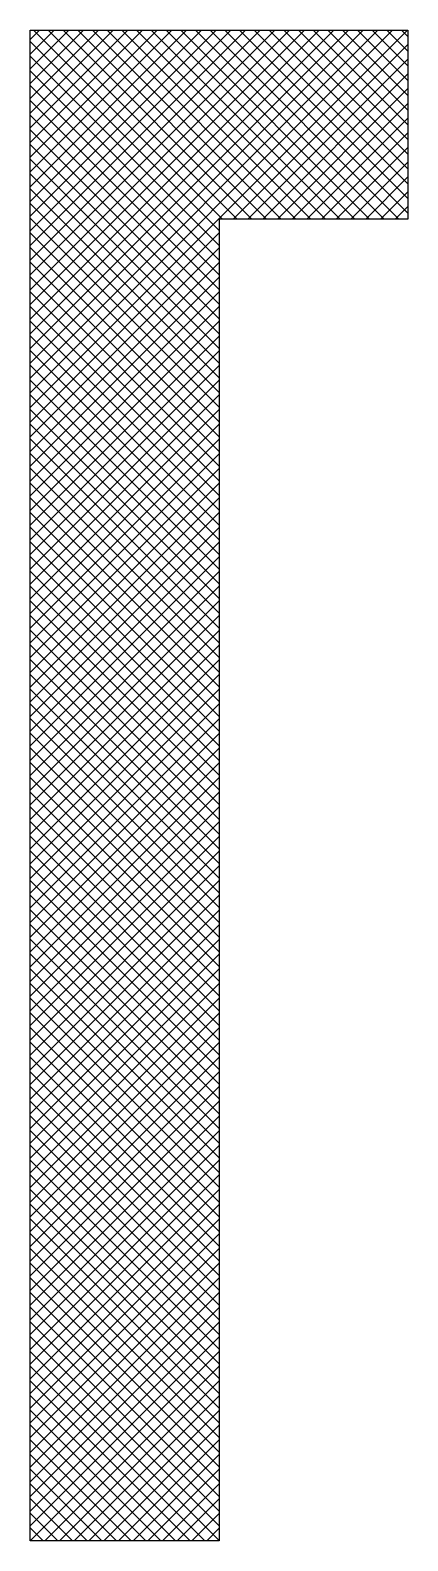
# Model space of a CAD drawing. Extents: x 610887 to 611781, y -400493 to -399849.
# Drawn here: x 611080.54 to 611082.24, y -400438.78 to -400431.99 of the extents above; entities that cross this region are included whole.
import ezdxf

# ---------------------------------------------------------------- set-up
doc = ezdxf.new("R2010")
doc.units = 0
doc.header["$LTSCALE"] = 1000
doc.layers.get('0').update_dxf_attribs({"linetype": 'CONTINUOUS'})
doc.layers.add('9-BOX', color=7, linetype='CONTINUOUS')

# ---------------------------------------------------------------- blocks, each defined once
blk = doc.blocks.new('*X16')
at = {"color": 0}
for p, q in [((237849.514, 346148.6628), (237851.2492, 346150.398)), ((237849.514, 346148.7512), (237851.1608, 346150.398)), ((237849.514, 346148.8396), (237851.0724, 346150.398)), ((237849.514, 346148.9279), (237850.9841, 346150.398)), ((237849.514, 346149.0163), (237850.8957, 346150.398)), ((237849.514, 346149.1047), (237850.8073, 346150.398)), ((237849.514, 346149.1931), (237850.7189, 346150.398)), ((237849.514, 346149.2815), (237850.6305, 346150.398)), ((237849.514, 346149.3699), (237850.5421, 346150.398)), ((237849.514, 346149.4583), (237850.4537, 346150.398)), ((237849.514, 346149.5467), (237850.3653, 346150.398)), ((237849.514, 346149.6351), (237850.2769, 346150.398)), ((237849.514, 346149.7234), (237850.1886, 346150.398)), ((237849.514, 346149.8118), (237850.1002, 346150.398)), ((237849.514, 346149.9002), (237850.0118, 346150.398)), ((237849.514, 346149.9886), (237849.9234, 346150.398)), ((237849.514, 346150.077), (237849.835, 346150.398)), ((237849.514, 346150.1654), (237849.7466, 346150.398)), ((237849.514, 346150.2538), (237849.6582, 346150.398)), ((237849.514, 346150.3422), (237849.5698, 346150.398)), ((237849.514, 346148.5744), (237851.3376, 346150.398)), ((237849.514, 346148.486), (237851.426, 346150.398)), ((237849.514, 346148.3976), (237851.5144, 346150.398)), ((237849.514, 346148.3092), (237851.6028, 346150.398)), ((237849.514, 346148.2208), (237851.6912, 346150.398)), ((237849.514, 346148.1325), (237851.7795, 346150.398)), ((237850.648, 346149.1961), (237849.514, 346150.3301)), ((237850.6685, 346149.264), (237849.5345, 346150.398)), ((237850.7569, 346149.264), (237849.6229, 346150.398)), ((237850.8453, 346149.264), (237849.7113, 346150.398)), ((237850.9337, 346149.264), (237849.7997, 346150.398)), ((237851.0221, 346149.264), (237849.8881, 346150.398)), ((237851.1105, 346149.264), (237849.9765, 346150.398)), ((237851.1989, 346149.264), (237850.0649, 346150.398)), ((237851.2872, 346149.264), (237850.1532, 346150.398)), ((237851.3756, 346149.264), (237850.2416, 346150.398)), ((237851.464, 346149.264), (237850.33, 346150.398)), ((237851.5524, 346149.264), (237850.4184, 346150.398)), ((237851.6408, 346149.264), (237850.5068, 346150.398)), ((237851.7292, 346149.264), (237850.5952, 346150.398)), ((237851.782, 346149.2996), (237850.6836, 346150.398)), ((237851.782, 346149.388), (237850.772, 346150.398)), ((237851.782, 346149.4763), (237850.8603, 346150.398)), ((237851.782, 346149.5647), (237850.9487, 346150.398)), ((237851.782, 346149.6531), (237851.0371, 346150.398)), ((237851.782, 346149.7415), (237851.1255, 346150.398)), ((237851.782, 346149.8299), (237851.2139, 346150.398)), ((237851.782, 346149.9183), (237851.3023, 346150.398)), ((237851.782, 346150.0067), (237851.3907, 346150.398)), ((237851.782, 346150.0951), (237851.4791, 346150.398)), ((237851.782, 346150.1835), (237851.5675, 346150.398)), ((237851.782, 346150.2718), (237851.6558, 346150.398)), ((237851.782, 346150.3602), (237851.7442, 346150.398)), ((237850.648, 346149.1077), (237849.514, 346150.2417)), ((237850.7339, 346149.264), (237851.782, 346150.3121)), ((237850.648, 346149.0194), (237849.514, 346150.1534)), ((237850.8223, 346149.264), (237851.782, 346150.2237)), ((237850.648, 346148.931), (237849.514, 346150.065)), ((237850.9107, 346149.264), (237851.782, 346150.1353)), ((237850.648, 346148.8426), (237849.514, 346149.9766)), ((237850.9991, 346149.264), (237851.782, 346150.0469)), ((237850.648, 346148.7542), (237849.514, 346149.8882)), ((237851.0875, 346149.264), (237851.782, 346149.9585)), ((237850.648, 346148.6658), (237849.514, 346149.7998)), ((237851.1759, 346149.264), (237851.782, 346149.8701)), ((237851.2643, 346149.264), (237851.782, 346149.7817)), ((237850.648, 346148.5774), (237849.514, 346149.7114)), ((237851.3527, 346149.264), (237851.782, 346149.6933)), ((237850.648, 346148.489), (237849.514, 346149.623)), ((237851.441, 346149.264), (237851.782, 346149.605)), ((237850.648, 346148.4006), (237849.514, 346149.5346)), ((237851.5294, 346149.264), (237851.782, 346149.5166)), ((237850.648, 346148.3123), (237849.514, 346149.4463)), ((237851.6178, 346149.264), (237851.782, 346149.4282)), ((237850.648, 346148.2239), (237849.514, 346149.3579)), ((237851.7062, 346149.264), (237851.782, 346149.3398)), ((237850.648, 346148.1355), (237849.514, 346149.2695)), ((237850.648, 346148.0471), (237849.514, 346149.1811)), ((237849.514, 346148.0441), (237850.648, 346149.1781)), ((237850.648, 346147.9587), (237849.514, 346149.0927)), ((237849.514, 346147.9557), (237850.648, 346149.0897)), ((237850.648, 346147.8703), (237849.514, 346149.0043)), ((237849.514, 346147.8673), (237850.648, 346149.0013)), ((237850.648, 346147.7819), (237849.514, 346148.9159)), ((237849.514, 346147.7789), (237850.648, 346148.9129)), ((237850.648, 346147.6935), (237849.514, 346148.8275)), ((237849.514, 346147.6905), (237850.648, 346148.8245)), ((237850.648, 346147.6051), (237849.514, 346148.7391)), ((237849.514, 346147.6021), (237850.648, 346148.7361)), ((237850.648, 346147.5168), (237849.514, 346148.6508)), ((237849.514, 346147.5137), (237850.648, 346148.6477)), ((237850.648, 346147.4284), (237849.514, 346148.5624)), ((237849.514, 346147.4253), (237850.648, 346148.5593)), ((237850.648, 346147.34), (237849.514, 346148.474)), ((237849.514, 346147.337), (237850.648, 346148.471)), ((237850.648, 346147.2516), (237849.514, 346148.3856)), ((237849.514, 346147.2486), (237850.648, 346148.3826)), ((237850.648, 346147.1632), (237849.514, 346148.2972)), ((237849.514, 346147.1602), (237850.648, 346148.2942)), ((237850.648, 346147.0748), (237849.514, 346148.2088)), ((237849.514, 346147.0718), (237850.648, 346148.2058)), ((237850.648, 346146.9864), (237849.514, 346148.1204)), ((237849.514, 346146.9834), (237850.648, 346148.1174)), ((237850.648, 346146.898), (237849.514, 346148.032)), ((237849.514, 346146.895), (237850.648, 346148.029)), ((237850.648, 346146.8096), (237849.514, 346147.9436)), ((237849.514, 346146.8066), (237850.648, 346147.9406)), ((237850.648, 346146.7213), (237849.514, 346147.8553)), ((237849.514, 346146.7182), (237850.648, 346147.8522)), ((237850.648, 346146.6329), (237849.514, 346147.7669)), ((237849.514, 346146.6298), (237850.648, 346147.7638)), ((237850.648, 346146.5445), (237849.514, 346147.6785)), ((237849.514, 346146.5415), (237850.648, 346147.6755)), ((237850.648, 346146.4561), (237849.514, 346147.5901)), ((237849.514, 346146.4531), (237850.648, 346147.5871)), ((237850.648, 346146.3677), (237849.514, 346147.5017)), ((237849.514, 346146.3647), (237850.648, 346147.4987)), ((237850.648, 346146.2793), (237849.514, 346147.4133)), ((237849.514, 346146.2763), (237850.648, 346147.4103)), ((237850.648, 346146.1909), (237849.514, 346147.3249)), ((237849.514, 346146.1879), (237850.648, 346147.3219)), ((237850.648, 346146.1025), (237849.514, 346147.2365)), ((237849.514, 346146.0995), (237850.648, 346147.2335)), ((237850.648, 346146.0142), (237849.514, 346147.1482)), ((237849.514, 346146.0111), (237850.648, 346147.1451)), ((237850.648, 346145.9258), (237849.514, 346147.0598)), ((237849.514, 346145.9227), (237850.648, 346147.0567)), ((237850.648, 346145.8374), (237849.514, 346146.9714)), ((237849.514, 346145.8344), (237850.648, 346146.9684)), ((237850.648, 346145.749), (237849.514, 346146.883)), ((237849.514, 346145.746), (237850.648, 346146.88)), ((237850.648, 346145.6606), (237849.514, 346146.7946)), ((237849.514, 346145.6576), (237850.648, 346146.7916)), ((237850.648, 346145.5722), (237849.514, 346146.7062)), ((237849.514, 346145.5692), (237850.648, 346146.7032)), ((237850.648, 346145.4838), (237849.514, 346146.6178)), ((237849.514, 346145.4808), (237850.648, 346146.6148)), ((237850.648, 346145.3954), (237849.514, 346146.5294)), ((237849.514, 346145.3924), (237850.648, 346146.5264)), ((237850.648, 346145.307), (237849.514, 346146.441)), ((237849.514, 346145.304), (237850.648, 346146.438)), ((237850.648, 346145.2187), (237849.514, 346146.3527)), ((237849.514, 346145.2156), (237850.648, 346146.3496)), ((237850.648, 346145.1303), (237849.514, 346146.2643)), ((237849.514, 346145.1272), (237850.648, 346146.2612)), ((237850.648, 346145.0419), (237849.514, 346146.1759)), ((237849.514, 346145.0389), (237850.648, 346146.1729)), ((237850.648, 346144.9535), (237849.514, 346146.0875)), ((237849.514, 346144.9505), (237850.648, 346146.0845)), ((237850.648, 346144.8651), (237849.514, 346145.9991)), ((237849.514, 346144.8621), (237850.648, 346145.9961)), ((237850.648, 346144.7767), (237849.514, 346145.9107)), ((237849.514, 346144.7737), (237850.648, 346145.9077)), ((237850.648, 346144.6883), (237849.514, 346145.8223)), ((237849.514, 346144.6853), (237850.648, 346145.8193)), ((237850.648, 346144.5999), (237849.514, 346145.7339)), ((237849.514, 346144.5969), (237850.648, 346145.7309)), ((237850.648, 346144.5116), (237849.514, 346145.6456)), ((237849.514, 346144.5085), (237850.648, 346145.6425)), ((237850.648, 346144.4232), (237849.514, 346145.5572)), ((237849.514, 346144.4201), (237850.648, 346145.5541)), ((237850.648, 346144.3348), (237849.514, 346145.4688)), ((237849.514, 346144.3318), (237850.648, 346145.4658)), ((237850.648, 346144.2464), (237849.514, 346145.3804)), ((237849.514, 346144.2434), (237850.648, 346145.3774)), ((237850.648, 346144.158), (237849.514, 346145.292)), ((237849.514, 346144.155), (237850.648, 346145.289)), ((237850.648, 346144.0696), (237849.514, 346145.2036)), ((237849.514, 346144.0666), (237850.648, 346145.2006)), ((237850.648, 346143.9812), (237849.514, 346145.1152)), ((237849.514, 346143.9782), (237850.648, 346145.1122)), ((237850.648, 346143.8928), (237849.514, 346145.0268)), ((237849.514, 346143.8898), (237850.648, 346145.0238)), ((237850.648, 346143.8044), (237849.514, 346144.9384)), ((237849.514, 346143.8014), (237850.648, 346144.9354)), ((237850.648, 346143.7161), (237849.514, 346144.8501)), ((237849.514, 346143.713), (237850.648, 346144.847)), ((237850.648, 346143.6277), (237849.514, 346144.7617)), ((237849.514, 346143.6246), (237850.648, 346144.7586)), ((237850.648, 346143.5393), (237849.514, 346144.6733)), ((237849.514, 346143.5363), (237850.648, 346144.6703)), ((237850.648, 346143.4509), (237849.514, 346144.5849)), ((237849.514, 346143.4479), (237850.648, 346144.5819)), ((237850.648, 346143.3625), (237849.514, 346144.4965)), ((237849.514, 346143.3595), (237850.648, 346144.4935)), ((237850.648, 346143.2741), (237849.514, 346144.4081)), ((237849.514, 346143.2711), (237850.648, 346144.4051)), ((237850.648, 346143.1857), (237849.514, 346144.3197)), ((237849.514, 346143.1827), (237850.648, 346144.3167)), ((237850.648, 346143.0973), (237849.514, 346144.2313)), ((237849.514, 346143.0943), (237850.648, 346144.2283)), ((237850.648, 346143.009), (237849.514, 346144.143)), ((237849.514, 346143.0059), (237850.648, 346144.1399)), ((237850.648, 346142.9206), (237849.514, 346144.0546)), ((237849.514, 346142.9175), (237850.648, 346144.0515)), ((237850.648, 346142.8322), (237849.514, 346143.9662)), ((237849.514, 346142.8292), (237850.648, 346143.9632)), ((237850.648, 346142.7438), (237849.514, 346143.8778)), ((237849.514, 346142.7408), (237850.648, 346143.8748)), ((237850.648, 346142.6554), (237849.514, 346143.7894)), ((237849.514, 346142.6524), (237850.648, 346143.7864)), ((237850.648, 346142.567), (237849.514, 346143.701)), ((237849.514, 346142.564), (237850.648, 346143.698)), ((237850.648, 346142.4786), (237849.514, 346143.6126)), ((237849.514, 346142.4756), (237850.648, 346143.6096)), ((237850.648, 346142.3902), (237849.514, 346143.5242)), ((237849.514, 346142.3872), (237850.648, 346143.5212)), ((237850.648, 346142.3018), (237849.514, 346143.4358)), ((237849.514, 346142.2988), (237850.648, 346143.4328)), ((237850.648, 346142.2135), (237849.514, 346143.3475)), ((237849.514, 346142.2104), (237850.648, 346143.3444)), ((237850.648, 346142.1251), (237849.514, 346143.2591)), ((237849.514, 346142.122), (237850.648, 346143.256)), ((237850.648, 346142.0367), (237849.514, 346143.1707)), ((237849.514, 346142.0337), (237850.648, 346143.1677)), ((237850.648, 346141.9483), (237849.514, 346143.0823)), ((237849.514, 346141.9453), (237850.648, 346143.0793)), ((237850.648, 346141.8599), (237849.514, 346142.9939)), ((237849.514, 346141.8569), (237850.648, 346142.9909)), ((237850.648, 346141.7715), (237849.514, 346142.9055)), ((237849.514, 346141.7685), (237850.648, 346142.9025)), ((237850.648, 346141.6831), (237849.514, 346142.8171)), ((237849.514, 346141.6801), (237850.648, 346142.8141)), ((237850.648, 346141.5947), (237849.514, 346142.7287)), ((237849.514, 346141.5917), (237850.648, 346142.7257)), ((237850.648, 346141.5063), (237849.514, 346142.6403)), ((237849.514, 346141.5033), (237850.648, 346142.6373)), ((237850.648, 346141.418), (237849.514, 346142.552)), ((237849.514, 346141.4149), (237850.648, 346142.5489)), ((237850.648, 346141.3296), (237849.514, 346142.4636)), ((237849.514, 346141.3265), (237850.648, 346142.4605)), ((237850.5632, 346141.326), (237849.514, 346142.3752)), ((237849.6018, 346141.326), (237850.648, 346142.3722)), ((237850.4748, 346141.326), (237849.514, 346142.2868)), ((237849.6902, 346141.326), (237850.648, 346142.2838)), ((237850.3864, 346141.326), (237849.514, 346142.1984)), ((237849.7786, 346141.326), (237850.648, 346142.1954)), ((237850.298, 346141.326), (237849.514, 346142.11)), ((237849.867, 346141.326), (237850.648, 346142.107)), ((237850.2096, 346141.326), (237849.514, 346142.0216)), ((237849.9554, 346141.326), (237850.648, 346142.0186)), ((237850.1212, 346141.326), (237849.514, 346141.9332)), ((237850.0438, 346141.326), (237850.648, 346141.9302)), ((237850.0329, 346141.326), (237849.514, 346141.8449)), ((237850.1322, 346141.326), (237850.648, 346141.8418)), ((237849.9445, 346141.326), (237849.514, 346141.7565)), ((237850.2206, 346141.326), (237850.648, 346141.7534)), ((237849.8561, 346141.326), (237849.514, 346141.6681)), ((237850.3089, 346141.326), (237850.648, 346141.6651)), ((237849.7677, 346141.326), (237849.514, 346141.5797)), ((237850.3973, 346141.326), (237850.648, 346141.5767)), ((237849.6793, 346141.326), (237849.514, 346141.4913)), ((237850.4857, 346141.326), (237850.648, 346141.4883)), ((237849.5909, 346141.326), (237849.514, 346141.4029)), ((237850.5741, 346141.326), (237850.648, 346141.3999))]:
    blk.add_line(p, q, dxfattribs=at)
blk = doc.blocks.new('*X6')
at = {"color": 0}
for p, q in [((237849.514, 346148.6628), (237851.2492, 346150.398)), ((237849.514, 346148.7512), (237851.1608, 346150.398)), ((237849.514, 346148.8396), (237851.0724, 346150.398)), ((237849.514, 346148.9279), (237850.9841, 346150.398)), ((237849.514, 346149.0163), (237850.8957, 346150.398)), ((237849.514, 346149.1047), (237850.8073, 346150.398)), ((237849.514, 346149.1931), (237850.7189, 346150.398)), ((237849.514, 346149.2815), (237850.6305, 346150.398)), ((237849.514, 346149.3699), (237850.5421, 346150.398)), ((237849.514, 346149.4583), (237850.4537, 346150.398)), ((237849.514, 346149.5467), (237850.3653, 346150.398)), ((237849.514, 346149.6351), (237850.2769, 346150.398)), ((237849.514, 346149.7234), (237850.1886, 346150.398)), ((237849.514, 346149.8118), (237850.1002, 346150.398)), ((237849.514, 346149.9002), (237850.0118, 346150.398)), ((237849.514, 346149.9886), (237849.9234, 346150.398)), ((237849.514, 346150.077), (237849.835, 346150.398)), ((237849.514, 346150.1654), (237849.7466, 346150.398)), ((237849.514, 346150.2538), (237849.6582, 346150.398)), ((237849.514, 346150.3422), (237849.5698, 346150.398)), ((237849.514, 346148.5744), (237851.3376, 346150.398)), ((237849.514, 346148.486), (237851.426, 346150.398)), ((237849.514, 346148.3976), (237851.5144, 346150.398)), ((237849.514, 346148.3092), (237851.6028, 346150.398)), ((237849.514, 346148.2208), (237851.6912, 346150.398)), ((237849.514, 346148.1325), (237851.7795, 346150.398)), ((237850.648, 346149.1961), (237849.514, 346150.3301)), ((237850.6685, 346149.264), (237849.5345, 346150.398)), ((237850.7569, 346149.264), (237849.6229, 346150.398)), ((237850.8453, 346149.264), (237849.7113, 346150.398)), ((237850.9337, 346149.264), (237849.7997, 346150.398)), ((237851.0221, 346149.264), (237849.8881, 346150.398)), ((237851.1105, 346149.264), (237849.9765, 346150.398)), ((237851.1989, 346149.264), (237850.0649, 346150.398)), ((237851.2872, 346149.264), (237850.1532, 346150.398)), ((237851.3756, 346149.264), (237850.2416, 346150.398)), ((237851.464, 346149.264), (237850.33, 346150.398)), ((237851.5524, 346149.264), (237850.4184, 346150.398)), ((237851.6408, 346149.264), (237850.5068, 346150.398)), ((237851.7292, 346149.264), (237850.5952, 346150.398)), ((237851.782, 346149.2996), (237850.6836, 346150.398)), ((237851.782, 346149.388), (237850.772, 346150.398)), ((237851.782, 346149.4763), (237850.8603, 346150.398)), ((237851.782, 346149.5647), (237850.9487, 346150.398)), ((237851.782, 346149.6531), (237851.0371, 346150.398)), ((237851.782, 346149.7415), (237851.1255, 346150.398)), ((237851.782, 346149.8299), (237851.2139, 346150.398)), ((237851.782, 346149.9183), (237851.3023, 346150.398)), ((237851.782, 346150.0067), (237851.3907, 346150.398)), ((237851.782, 346150.0951), (237851.4791, 346150.398)), ((237851.782, 346150.1835), (237851.5675, 346150.398)), ((237851.782, 346150.2718), (237851.6558, 346150.398)), ((237851.782, 346150.3602), (237851.7442, 346150.398)), ((237850.648, 346149.1077), (237849.514, 346150.2417)), ((237850.7339, 346149.264), (237851.782, 346150.3121)), ((237850.648, 346149.0194), (237849.514, 346150.1534)), ((237850.8223, 346149.264), (237851.782, 346150.2237)), ((237850.648, 346148.931), (237849.514, 346150.065)), ((237850.9107, 346149.264), (237851.782, 346150.1353)), ((237850.648, 346148.8426), (237849.514, 346149.9766)), ((237850.9991, 346149.264), (237851.782, 346150.0469)), ((237850.648, 346148.7542), (237849.514, 346149.8882)), ((237851.0875, 346149.264), (237851.782, 346149.9585)), ((237850.648, 346148.6658), (237849.514, 346149.7998)), ((237851.1759, 346149.264), (237851.782, 346149.8701)), ((237851.2643, 346149.264), (237851.782, 346149.7817)), ((237850.648, 346148.5774), (237849.514, 346149.7114)), ((237851.3527, 346149.264), (237851.782, 346149.6933)), ((237850.648, 346148.489), (237849.514, 346149.623)), ((237851.441, 346149.264), (237851.782, 346149.605)), ((237850.648, 346148.4006), (237849.514, 346149.5346)), ((237851.5294, 346149.264), (237851.782, 346149.5166)), ((237850.648, 346148.3123), (237849.514, 346149.4463)), ((237851.6178, 346149.264), (237851.782, 346149.4282)), ((237850.648, 346148.2239), (237849.514, 346149.3579)), ((237851.7062, 346149.264), (237851.782, 346149.3398)), ((237850.648, 346148.1355), (237849.514, 346149.2695)), ((237850.648, 346148.0471), (237849.514, 346149.1811)), ((237849.514, 346148.0441), (237850.648, 346149.1781)), ((237850.648, 346147.9587), (237849.514, 346149.0927)), ((237849.514, 346147.9557), (237850.648, 346149.0897)), ((237850.648, 346147.8703), (237849.514, 346149.0043)), ((237849.514, 346147.8673), (237850.648, 346149.0013)), ((237850.648, 346147.7819), (237849.514, 346148.9159)), ((237849.514, 346147.7789), (237850.648, 346148.9129)), ((237850.648, 346147.6935), (237849.514, 346148.8275)), ((237849.514, 346147.6905), (237850.648, 346148.8245)), ((237850.648, 346147.6051), (237849.514, 346148.7391)), ((237849.514, 346147.6021), (237850.648, 346148.7361)), ((237850.648, 346147.5168), (237849.514, 346148.6508)), ((237849.514, 346147.5137), (237850.648, 346148.6477)), ((237850.648, 346147.4284), (237849.514, 346148.5624)), ((237849.514, 346147.4253), (237850.648, 346148.5593)), ((237850.648, 346147.34), (237849.514, 346148.474)), ((237849.514, 346147.337), (237850.648, 346148.471)), ((237850.648, 346147.2516), (237849.514, 346148.3856)), ((237849.514, 346147.2486), (237850.648, 346148.3826)), ((237850.648, 346147.1632), (237849.514, 346148.2972)), ((237849.514, 346147.1602), (237850.648, 346148.2942)), ((237850.648, 346147.0748), (237849.514, 346148.2088)), ((237849.514, 346147.0718), (237850.648, 346148.2058)), ((237850.648, 346146.9864), (237849.514, 346148.1204)), ((237849.514, 346146.9834), (237850.648, 346148.1174)), ((237850.648, 346146.898), (237849.514, 346148.032)), ((237849.514, 346146.895), (237850.648, 346148.029)), ((237850.648, 346146.8096), (237849.514, 346147.9436)), ((237849.514, 346146.8066), (237850.648, 346147.9406)), ((237850.648, 346146.7213), (237849.514, 346147.8553)), ((237849.514, 346146.7182), (237850.648, 346147.8522)), ((237850.648, 346146.6329), (237849.514, 346147.7669)), ((237849.514, 346146.6298), (237850.648, 346147.7638)), ((237850.648, 346146.5445), (237849.514, 346147.6785)), ((237849.514, 346146.5415), (237850.648, 346147.6755)), ((237850.648, 346146.4561), (237849.514, 346147.5901)), ((237849.514, 346146.4531), (237850.648, 346147.5871)), ((237850.648, 346146.3677), (237849.514, 346147.5017)), ((237849.514, 346146.3647), (237850.648, 346147.4987)), ((237850.648, 346146.2793), (237849.514, 346147.4133)), ((237849.514, 346146.2763), (237850.648, 346147.4103)), ((237850.648, 346146.1909), (237849.514, 346147.3249)), ((237849.514, 346146.1879), (237850.648, 346147.3219)), ((237850.648, 346146.1025), (237849.514, 346147.2365)), ((237849.514, 346146.0995), (237850.648, 346147.2335)), ((237850.648, 346146.0142), (237849.514, 346147.1482)), ((237849.514, 346146.0111), (237850.648, 346147.1451)), ((237850.648, 346145.9258), (237849.514, 346147.0598)), ((237849.514, 346145.9227), (237850.648, 346147.0567)), ((237850.648, 346145.8374), (237849.514, 346146.9714)), ((237849.514, 346145.8344), (237850.648, 346146.9684)), ((237850.648, 346145.749), (237849.514, 346146.883)), ((237849.514, 346145.746), (237850.648, 346146.88)), ((237850.648, 346145.6606), (237849.514, 346146.7946)), ((237849.514, 346145.6576), (237850.648, 346146.7916)), ((237850.648, 346145.5722), (237849.514, 346146.7062)), ((237849.514, 346145.5692), (237850.648, 346146.7032)), ((237850.648, 346145.4838), (237849.514, 346146.6178)), ((237849.514, 346145.4808), (237850.648, 346146.6148)), ((237850.648, 346145.3954), (237849.514, 346146.5294)), ((237849.514, 346145.3924), (237850.648, 346146.5264)), ((237850.648, 346145.307), (237849.514, 346146.441)), ((237849.514, 346145.304), (237850.648, 346146.438)), ((237850.648, 346145.2187), (237849.514, 346146.3527)), ((237849.514, 346145.2156), (237850.648, 346146.3496)), ((237850.648, 346145.1303), (237849.514, 346146.2643)), ((237849.514, 346145.1272), (237850.648, 346146.2612)), ((237850.648, 346145.0419), (237849.514, 346146.1759)), ((237849.514, 346145.0389), (237850.648, 346146.1729)), ((237850.648, 346144.9535), (237849.514, 346146.0875)), ((237849.514, 346144.9505), (237850.648, 346146.0845)), ((237850.648, 346144.8651), (237849.514, 346145.9991)), ((237849.514, 346144.8621), (237850.648, 346145.9961)), ((237850.648, 346144.7767), (237849.514, 346145.9107)), ((237849.514, 346144.7737), (237850.648, 346145.9077)), ((237850.648, 346144.6883), (237849.514, 346145.8223)), ((237849.514, 346144.6853), (237850.648, 346145.8193)), ((237850.648, 346144.5999), (237849.514, 346145.7339)), ((237849.514, 346144.5969), (237850.648, 346145.7309)), ((237850.648, 346144.5116), (237849.514, 346145.6456)), ((237849.514, 346144.5085), (237850.648, 346145.6425)), ((237850.648, 346144.4232), (237849.514, 346145.5572)), ((237849.514, 346144.4201), (237850.648, 346145.5541)), ((237850.648, 346144.3348), (237849.514, 346145.4688)), ((237849.514, 346144.3318), (237850.648, 346145.4658)), ((237850.648, 346144.2464), (237849.514, 346145.3804)), ((237849.514, 346144.2434), (237850.648, 346145.3774)), ((237850.648, 346144.158), (237849.514, 346145.292)), ((237849.514, 346144.155), (237850.648, 346145.289)), ((237850.648, 346144.0696), (237849.514, 346145.2036)), ((237849.514, 346144.0666), (237850.648, 346145.2006)), ((237850.648, 346143.9812), (237849.514, 346145.1152)), ((237849.514, 346143.9782), (237850.648, 346145.1122)), ((237850.648, 346143.8928), (237849.514, 346145.0268)), ((237849.514, 346143.8898), (237850.648, 346145.0238)), ((237850.648, 346143.8044), (237849.514, 346144.9384)), ((237849.514, 346143.8014), (237850.648, 346144.9354)), ((237850.648, 346143.7161), (237849.514, 346144.8501)), ((237849.514, 346143.713), (237850.648, 346144.847)), ((237850.648, 346143.6277), (237849.514, 346144.7617)), ((237849.514, 346143.6246), (237850.648, 346144.7586)), ((237850.648, 346143.5393), (237849.514, 346144.6733)), ((237849.514, 346143.5363), (237850.648, 346144.6703)), ((237850.648, 346143.4509), (237849.514, 346144.5849)), ((237849.514, 346143.4479), (237850.648, 346144.5819)), ((237850.648, 346143.3625), (237849.514, 346144.4965)), ((237849.514, 346143.3595), (237850.648, 346144.4935)), ((237850.648, 346143.2741), (237849.514, 346144.4081)), ((237849.514, 346143.2711), (237850.648, 346144.4051)), ((237850.648, 346143.1857), (237849.514, 346144.3197)), ((237849.514, 346143.1827), (237850.648, 346144.3167)), ((237850.648, 346143.0973), (237849.514, 346144.2313)), ((237849.514, 346143.0943), (237850.648, 346144.2283)), ((237850.648, 346143.009), (237849.514, 346144.143)), ((237849.514, 346143.0059), (237850.648, 346144.1399)), ((237850.648, 346142.9206), (237849.514, 346144.0546)), ((237849.514, 346142.9175), (237850.648, 346144.0515)), ((237850.648, 346142.8322), (237849.514, 346143.9662)), ((237849.514, 346142.8292), (237850.648, 346143.9632)), ((237850.648, 346142.7438), (237849.514, 346143.8778)), ((237849.514, 346142.7408), (237850.648, 346143.8748)), ((237850.648, 346142.6554), (237849.514, 346143.7894)), ((237849.514, 346142.6524), (237850.648, 346143.7864)), ((237850.648, 346142.567), (237849.514, 346143.701)), ((237849.514, 346142.564), (237850.648, 346143.698)), ((237850.648, 346142.4786), (237849.514, 346143.6126)), ((237849.514, 346142.4756), (237850.648, 346143.6096)), ((237850.648, 346142.3902), (237849.514, 346143.5242)), ((237849.514, 346142.3872), (237850.648, 346143.5212)), ((237850.648, 346142.3018), (237849.514, 346143.4358)), ((237849.514, 346142.2988), (237850.648, 346143.4328)), ((237850.648, 346142.2135), (237849.514, 346143.3475)), ((237849.514, 346142.2104), (237850.648, 346143.3444)), ((237850.648, 346142.1251), (237849.514, 346143.2591)), ((237849.514, 346142.122), (237850.648, 346143.256)), ((237850.648, 346142.0367), (237849.514, 346143.1707)), ((237849.514, 346142.0337), (237850.648, 346143.1677)), ((237850.648, 346141.9483), (237849.514, 346143.0823)), ((237849.514, 346141.9453), (237850.648, 346143.0793)), ((237850.648, 346141.8599), (237849.514, 346142.9939)), ((237849.514, 346141.8569), (237850.648, 346142.9909)), ((237850.648, 346141.7715), (237849.514, 346142.9055)), ((237849.514, 346141.7685), (237850.648, 346142.9025)), ((237850.648, 346141.6831), (237849.514, 346142.8171)), ((237849.514, 346141.6801), (237850.648, 346142.8141)), ((237850.648, 346141.5947), (237849.514, 346142.7287)), ((237849.514, 346141.5917), (237850.648, 346142.7257)), ((237850.648, 346141.5063), (237849.514, 346142.6403)), ((237849.514, 346141.5033), (237850.648, 346142.6373)), ((237850.648, 346141.418), (237849.514, 346142.552)), ((237849.514, 346141.4149), (237850.648, 346142.5489)), ((237850.648, 346141.3296), (237849.514, 346142.4636)), ((237849.514, 346141.3265), (237850.648, 346142.4605)), ((237850.5632, 346141.326), (237849.514, 346142.3752)), ((237849.6018, 346141.326), (237850.648, 346142.3722)), ((237850.4748, 346141.326), (237849.514, 346142.2868)), ((237849.6902, 346141.326), (237850.648, 346142.2838)), ((237850.3864, 346141.326), (237849.514, 346142.1984)), ((237849.7786, 346141.326), (237850.648, 346142.1954)), ((237850.298, 346141.326), (237849.514, 346142.11)), ((237849.867, 346141.326), (237850.648, 346142.107)), ((237850.2096, 346141.326), (237849.514, 346142.0216)), ((237849.9554, 346141.326), (237850.648, 346142.0186)), ((237850.1212, 346141.326), (237849.514, 346141.9332)), ((237850.0438, 346141.326), (237850.648, 346141.9302)), ((237850.0329, 346141.326), (237849.514, 346141.8449)), ((237850.1322, 346141.326), (237850.648, 346141.8418)), ((237849.9445, 346141.326), (237849.514, 346141.7565)), ((237850.2206, 346141.326), (237850.648, 346141.7534)), ((237849.8561, 346141.326), (237849.514, 346141.6681)), ((237850.3089, 346141.326), (237850.648, 346141.6651)), ((237849.7677, 346141.326), (237849.514, 346141.5797)), ((237850.3973, 346141.326), (237850.648, 346141.5767)), ((237849.6793, 346141.326), (237849.514, 346141.4913)), ((237850.4857, 346141.326), (237850.648, 346141.4883)), ((237849.5909, 346141.326), (237849.514, 346141.4029)), ((237850.5741, 346141.326), (237850.648, 346141.3999))]:
    blk.add_line(p, q, dxfattribs=at)

msp = doc.modelspace()

# ---------------------------------------------------------------- linework, layer by layer
at = {"layer": '9-BOX', "linetype": 'Continuous'}
for p, q in [((611080.5412, -400438.7785), (611080.5412, -400431.9938)), ((611080.5412, -400438.7785), (611080.5412, -400431.9938)), ((611080.5412, -400431.9938), (611082.2374, -400431.9938)), ((611080.5412, -400431.9938), (611082.2374, -400431.9938)), ((611082.2374, -400431.9938), (611082.2374, -400432.8419)), ((611082.2374, -400431.9938), (611082.2374, -400432.8419)), ((611081.3893, -400432.8419), (611081.3893, -400438.7785)), ((611081.3893, -400432.8419), (611081.3893, -400438.7785)), ((611082.2374, -400432.8419), (611081.3893, -400432.8419)), ((611082.2374, -400432.8419), (611081.3893, -400432.8419)), ((611081.3893, -400438.7785), (611080.5412, -400438.7785)), ((611081.3893, -400438.7785), (611080.5412, -400438.7785))]:
    msp.add_line(p, q, dxfattribs=at)

# ---------------------------------------------------------------- block references
at = {"layer": '9-BOX', "xscale": 0.747874584980309, "yscale": 0.7478745854459703, "zscale": 0.747874585471672}
for name in ['*X16', '*X6']:
    msp.add_blockref(name, (433198.9345, -659309.0792), dxfattribs=at)

doc.saveas('drawing.dxf')
